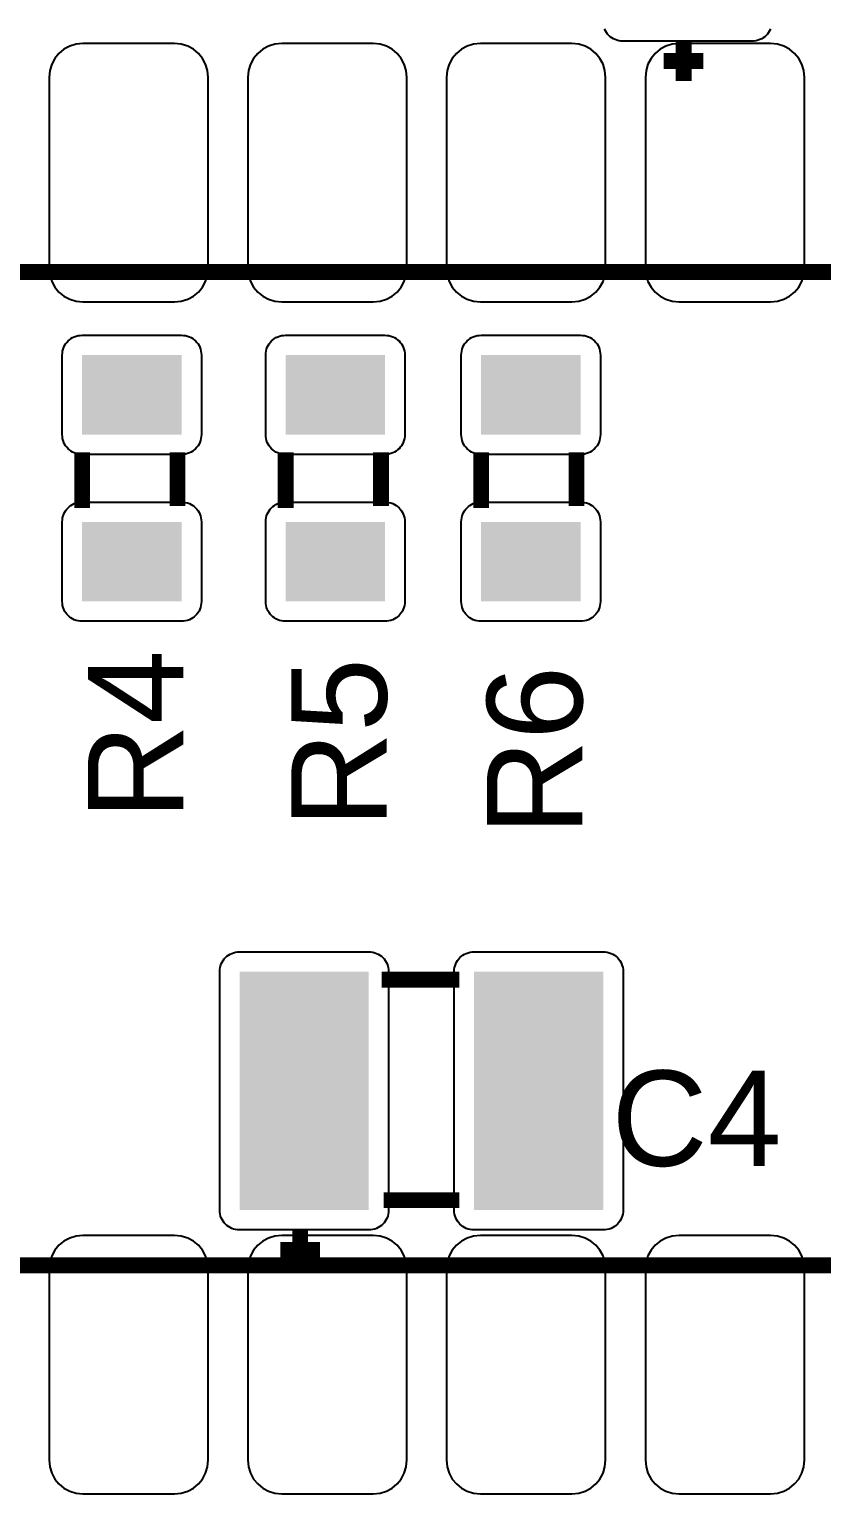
# Model space of a CAD drawing. Header units: inches. Extents: x 15 to 154, y 10 to 111.
# Drawn here: x 131.41 to 132.217, y 98.339 to 99.831 of the extents above; entities that cross this region are included whole.
import ezdxf

# ---------------------------------------------------------------- set-up
doc = ezdxf.new("R2010")
doc.units = ezdxf.units.IN
doc.header["$MEASUREMENT"] = 0
doc.layers.add('BLK_12AWG', color=7, linetype='Continuous')

# ---------------------------------------------------------------- blocks, each defined once
blk = doc.blocks.new('RPAD')
blk.add_trace([(-0.5, -0.5), (-0.5, 0.5), (0.5, -0.5), (0.5, 0.5)])
blk = doc.blocks.new('muflaCard')
blk.add_lwpolyline([(134.94095, 100.36318), (134.94053, 100.36231), (134.94004, 100.36148), (134.93947, 100.36071), (134.93883, 100.36001), (134.93812, 100.35937), (134.93736, 100.3588), (134.93653, 100.3583), (134.93565, 100.35789), (134.93473, 100.35756), (134.93376, 100.35732), (134.93276, 100.35717), (134.93172, 100.35712), (134.93172, 100.35712), (134.86672, 100.35712), (134.86568, 100.35717), (134.86467, 100.35732), (134.86371, 100.35756), (134.86278, 100.35789), (134.86191, 100.3583), (134.86108, 100.3588), (134.86032, 100.35937), (134.85961, 100.36001), (134.85897, 100.36071), (134.8584, 100.36148), (134.85791, 100.36231), (134.85749, 100.36318)])
at = {"const_width": 0.008}
for points in [[(134.89722, 100.35712), (134.89722, 100.33712)], [(134.89722, 100.35712), (134.89722, 100.33712)], [(134.89722, 100.35712), (134.89722, 100.33712)], [(134.90722, 100.34712), (134.88722, 100.34712)], [(134.90722, 100.34712), (134.88722, 100.34712)], [(134.90722, 100.34712), (134.88722, 100.34712)], [(133.86801, 100.2409), (135.86801, 100.2409)], [(133.86801, 100.2409), (135.86801, 100.2409)], [(133.86801, 100.2409), (135.86801, 100.2409)], [(134.59458, 100.15009), (134.59458, 100.12209)], [(134.59458, 100.15009), (134.59458, 100.12209)], [(134.59458, 100.15009), (134.59458, 100.12209)], [(134.64258, 100.15009), (134.64258, 100.12309)], [(134.64258, 100.15009), (134.64258, 100.12309)], [(134.64258, 100.15009), (134.64258, 100.12309)], [(134.69694, 100.15009), (134.69694, 100.12209)], [(134.69694, 100.15009), (134.69694, 100.12209)], [(134.69694, 100.15009), (134.69694, 100.12209)], [(134.74494, 100.15009), (134.74494, 100.12309)], [(134.74494, 100.15009), (134.74494, 100.12309)], [(134.74494, 100.15009), (134.74494, 100.12309)], [(134.79537, 100.15009), (134.79537, 100.12209)], [(134.79537, 100.15009), (134.79537, 100.12209)], [(134.79537, 100.15009), (134.79537, 100.12209)], [(134.84337, 100.15009), (134.84337, 100.12309)], [(134.84337, 100.15009), (134.84337, 100.12309)], [(134.84337, 100.15009), (134.84337, 100.12309)], [(134.78431, 99.88469), (134.74531, 99.88469)], [(134.78431, 99.88469), (134.74531, 99.88469)], [(134.78431, 99.88469), (134.74531, 99.88469)], [(134.78431, 99.77369), (134.74631, 99.77369)], [(134.78431, 99.77369), (134.74631, 99.77369)], [(134.78431, 99.77369), (134.74631, 99.77369)], [(134.70431, 99.75869), (134.70431, 99.73869)], [(134.70431, 99.75869), (134.70431, 99.73869)], [(134.70431, 99.75869), (134.70431, 99.73869)], [(134.71431, 99.74869), (134.69431, 99.74869)], [(134.71431, 99.74869), (134.69431, 99.74869)], [(134.71431, 99.74869), (134.69431, 99.74869)], [(133.86801, 99.7409), (135.86801, 99.7409)], [(133.86801, 99.7409), (135.86801, 99.7409)], [(133.86801, 99.7409), (135.86801, 99.7409)]]:
    blk.add_lwpolyline(points, dxfattribs=at)
for points in [[(134.59501, 100.2259), (134.64101, 100.2259), (134.64448, 100.22623), (134.6477, 100.22721), (134.65059, 100.22875), (134.65309, 100.23081), (134.65515, 100.23332), (134.6567, 100.23621), (134.65767, 100.23942), (134.65801, 100.2429), (134.65801, 100.3389), (134.65767, 100.34237), (134.6567, 100.34559), (134.65515, 100.34848), (134.65309, 100.35098), (134.65059, 100.35304), (134.6477, 100.35459), (134.64448, 100.35556), (134.64101, 100.3559), (134.59501, 100.3559), (134.59153, 100.35556), (134.58832, 100.35459), (134.58543, 100.35304), (134.58292, 100.35098), (134.58086, 100.34848), (134.57932, 100.34559), (134.57834, 100.34237), (134.57801, 100.3389), (134.57801, 100.2429), (134.57834, 100.23942), (134.57932, 100.23621), (134.58086, 100.23332), (134.58292, 100.23081), (134.58543, 100.22875), (134.58832, 100.22721), (134.59153, 100.22623), (134.59501, 100.2259)], [(134.69501, 100.2259), (134.74101, 100.2259), (134.74448, 100.22623), (134.7477, 100.22721), (134.75059, 100.22875), (134.75309, 100.23081), (134.75515, 100.23332), (134.7567, 100.23621), (134.75767, 100.23942), (134.75801, 100.2429), (134.75801, 100.3389), (134.75767, 100.34237), (134.7567, 100.34559), (134.75515, 100.34848), (134.75309, 100.35098), (134.75059, 100.35304), (134.7477, 100.35459), (134.74448, 100.35556), (134.74101, 100.3559), (134.69501, 100.3559), (134.69153, 100.35556), (134.68832, 100.35459), (134.68543, 100.35304), (134.68292, 100.35098), (134.68086, 100.34848), (134.67932, 100.34559), (134.67834, 100.34237), (134.67801, 100.3389), (134.67801, 100.2429), (134.67834, 100.23942), (134.67932, 100.23621), (134.68086, 100.23332), (134.68292, 100.23081), (134.68543, 100.22875), (134.68832, 100.22721), (134.69153, 100.22623), (134.69501, 100.2259)], [(134.79501, 100.2259), (134.84101, 100.2259), (134.84448, 100.22623), (134.8477, 100.22721), (134.85059, 100.22875), (134.85309, 100.23081), (134.85515, 100.23332), (134.8567, 100.23621), (134.85767, 100.23942), (134.85801, 100.2429), (134.85801, 100.3389), (134.85767, 100.34237), (134.8567, 100.34559), (134.85515, 100.34848), (134.85309, 100.35098), (134.85059, 100.35304), (134.8477, 100.35459), (134.84448, 100.35556), (134.84101, 100.3559), (134.79501, 100.3559), (134.79153, 100.35556), (134.78832, 100.35459), (134.78543, 100.35304), (134.78292, 100.35098), (134.78086, 100.34848), (134.77932, 100.34559), (134.77834, 100.34237), (134.77801, 100.3389), (134.77801, 100.2429), (134.77834, 100.23942), (134.77932, 100.23621), (134.78086, 100.23332), (134.78292, 100.23081), (134.78543, 100.22875), (134.78832, 100.22721), (134.79153, 100.22623), (134.79501, 100.2259)], [(134.89501, 100.2259), (134.94101, 100.2259), (134.94448, 100.22623), (134.9477, 100.22721), (134.95059, 100.22875), (134.95309, 100.23081), (134.95515, 100.23332), (134.9567, 100.23621), (134.95767, 100.23942), (134.95801, 100.2429), (134.95801, 100.3389), (134.95767, 100.34237), (134.9567, 100.34559), (134.95515, 100.34848), (134.95309, 100.35098), (134.95059, 100.35304), (134.9477, 100.35459), (134.94448, 100.35556), (134.94101, 100.3559), (134.89501, 100.3559), (134.89153, 100.35556), (134.88832, 100.35459), (134.88543, 100.35304), (134.88292, 100.35098), (134.88086, 100.34848), (134.87932, 100.34559), (134.87834, 100.34237), (134.87801, 100.3389), (134.87801, 100.2429), (134.87834, 100.23942), (134.87932, 100.23621), (134.88086, 100.23332), (134.88292, 100.23081), (134.88543, 100.22875), (134.88832, 100.22721), (134.89153, 100.22623), (134.89501, 100.2259)], [(134.65458, 100.19909), (134.65458, 100.15909), (134.65453, 100.15805), (134.65438, 100.15704), (134.65414, 100.15607), (134.65381, 100.15515), (134.6534, 100.15427), (134.6529, 100.15345), (134.65233, 100.15268), (134.65169, 100.15198), (134.65098, 100.15134), (134.65022, 100.15077), (134.64939, 100.15027), (134.64852, 100.14986), (134.64759, 100.14953), (134.64663, 100.14928), (134.64562, 100.14914), (134.64458, 100.14909), (134.59458, 100.14909), (134.59354, 100.14914), (134.59254, 100.14928), (134.59157, 100.14953), (134.59065, 100.14986), (134.58977, 100.15027), (134.58895, 100.15077), (134.58818, 100.15134), (134.58747, 100.15198), (134.58683, 100.15268), (134.58626, 100.15345), (134.58577, 100.15427), (134.58535, 100.15515), (134.58502, 100.15607), (134.58478, 100.15704), (134.58463, 100.15805), (134.58458, 100.15909), (134.58458, 100.19909), (134.58463, 100.20012), (134.58478, 100.20113), (134.58502, 100.2021), (134.58535, 100.20302), (134.58577, 100.2039), (134.58626, 100.20472), (134.58683, 100.20549), (134.58747, 100.20619), (134.58818, 100.20684), (134.58895, 100.2074), (134.58977, 100.2079), (134.59065, 100.20831), (134.59157, 100.20864), (134.59254, 100.20889), (134.59354, 100.20904), (134.59458, 100.20909), (134.64458, 100.20909), (134.64562, 100.20904), (134.64663, 100.20889), (134.64759, 100.20864), (134.64852, 100.20831), (134.64939, 100.2079), (134.65022, 100.2074), (134.65098, 100.20684), (134.65169, 100.20619), (134.65233, 100.20549), (134.6529, 100.20472), (134.6534, 100.2039), (134.65381, 100.20302), (134.65414, 100.2021), (134.65438, 100.20113), (134.65453, 100.20012), (134.65458, 100.19909)], [(134.75694, 100.19909), (134.75694, 100.15909), (134.75689, 100.15805), (134.75674, 100.15704), (134.7565, 100.15607), (134.75617, 100.15515), (134.75576, 100.15427), (134.75526, 100.15345), (134.75469, 100.15268), (134.75405, 100.15198), (134.75335, 100.15134), (134.75258, 100.15077), (134.75176, 100.15027), (134.75088, 100.14986), (134.74996, 100.14953), (134.74899, 100.14928), (134.74798, 100.14914), (134.74694, 100.14909), (134.69694, 100.14909), (134.6959, 100.14914), (134.6949, 100.14928), (134.69393, 100.14953), (134.69301, 100.14986), (134.69213, 100.15027), (134.69131, 100.15077), (134.69054, 100.15134), (134.68983, 100.15198), (134.68919, 100.15268), (134.68862, 100.15345), (134.68813, 100.15427), (134.68772, 100.15515), (134.68738, 100.15607), (134.68714, 100.15704), (134.68699, 100.15805), (134.68694, 100.15909), (134.68694, 100.19909), (134.68699, 100.20012), (134.68714, 100.20113), (134.68738, 100.2021), (134.68772, 100.20302), (134.68813, 100.2039), (134.68862, 100.20472), (134.68919, 100.20549), (134.68983, 100.20619), (134.69054, 100.20684), (134.69131, 100.2074), (134.69213, 100.2079), (134.69301, 100.20831), (134.69393, 100.20864), (134.6949, 100.20889), (134.6959, 100.20904), (134.69694, 100.20909), (134.74694, 100.20909), (134.74798, 100.20904), (134.74899, 100.20889), (134.74996, 100.20864), (134.75088, 100.20831), (134.75176, 100.2079), (134.75258, 100.2074), (134.75335, 100.20684), (134.75405, 100.20619), (134.75469, 100.20549), (134.75526, 100.20472), (134.75576, 100.2039), (134.75617, 100.20302), (134.7565, 100.2021), (134.75674, 100.20113), (134.75689, 100.20012), (134.75694, 100.19909)], [(134.85537, 100.19909), (134.85537, 100.15909), (134.85532, 100.15805), (134.85517, 100.15704), (134.85493, 100.15607), (134.8546, 100.15515), (134.85418, 100.15427), (134.85369, 100.15345), (134.85312, 100.15268), (134.85248, 100.15198), (134.85177, 100.15134), (134.851, 100.15077), (134.85018, 100.15027), (134.8493, 100.14986), (134.84838, 100.14953), (134.84741, 100.14928), (134.84641, 100.14914), (134.84537, 100.14909), (134.79537, 100.14909), (134.79433, 100.14914), (134.79332, 100.14928), (134.79236, 100.14953), (134.79143, 100.14986), (134.79056, 100.15027), (134.78973, 100.15077), (134.78897, 100.15134), (134.78826, 100.15198), (134.78762, 100.15268), (134.78705, 100.15345), (134.78656, 100.15427), (134.78614, 100.15515), (134.78581, 100.15607), (134.78557, 100.15704), (134.78542, 100.15805), (134.78537, 100.15909), (134.78537, 100.19909), (134.78542, 100.20012), (134.78557, 100.20113), (134.78581, 100.2021), (134.78614, 100.20302), (134.78656, 100.2039), (134.78705, 100.20472), (134.78762, 100.20549), (134.78826, 100.20619), (134.78897, 100.20684), (134.78973, 100.2074), (134.79056, 100.2079), (134.79143, 100.20831), (134.79236, 100.20864), (134.79332, 100.20889), (134.79433, 100.20904), (134.79537, 100.20909), (134.84537, 100.20909), (134.84641, 100.20904), (134.84741, 100.20889), (134.84838, 100.20864), (134.8493, 100.20831), (134.85018, 100.2079), (134.851, 100.2074), (134.85177, 100.20684), (134.85248, 100.20619), (134.85312, 100.20549), (134.85369, 100.20472), (134.85418, 100.2039), (134.8546, 100.20302), (134.85493, 100.2021), (134.85517, 100.20113), (134.85532, 100.20012), (134.85537, 100.19909)], [(134.65458, 100.11509), (134.65458, 100.07509), (134.65453, 100.07405), (134.65438, 100.07304), (134.65414, 100.07207), (134.65381, 100.07115), (134.6534, 100.07027), (134.6529, 100.06945), (134.65233, 100.06868), (134.65169, 100.06798), (134.65098, 100.06734), (134.65022, 100.06677), (134.64939, 100.06627), (134.64852, 100.06586), (134.64759, 100.06553), (134.64663, 100.06528), (134.64562, 100.06514), (134.64458, 100.06509), (134.59458, 100.06509), (134.59354, 100.06514), (134.59254, 100.06528), (134.59157, 100.06553), (134.59065, 100.06586), (134.58977, 100.06627), (134.58895, 100.06677), (134.58818, 100.06734), (134.58747, 100.06798), (134.58683, 100.06868), (134.58626, 100.06945), (134.58577, 100.07027), (134.58535, 100.07115), (134.58502, 100.07207), (134.58478, 100.07304), (134.58463, 100.07405), (134.58458, 100.07509), (134.58458, 100.11509), (134.58463, 100.11612), (134.58478, 100.11713), (134.58502, 100.1181), (134.58535, 100.11902), (134.58577, 100.1199), (134.58626, 100.12072), (134.58683, 100.12149), (134.58747, 100.12219), (134.58818, 100.12284), (134.58895, 100.1234), (134.58977, 100.1239), (134.59065, 100.12431), (134.59157, 100.12464), (134.59254, 100.12489), (134.59354, 100.12504), (134.59458, 100.12509), (134.64458, 100.12509), (134.64562, 100.12504), (134.64663, 100.12489), (134.64759, 100.12464), (134.64852, 100.12431), (134.64939, 100.1239), (134.65022, 100.1234), (134.65098, 100.12284), (134.65169, 100.12219), (134.65233, 100.12149), (134.6529, 100.12072), (134.6534, 100.1199), (134.65381, 100.11902), (134.65414, 100.1181), (134.65438, 100.11713), (134.65453, 100.11612), (134.65458, 100.11509)], [(134.75694, 100.11509), (134.75694, 100.07509), (134.75689, 100.07405), (134.75674, 100.07304), (134.7565, 100.07207), (134.75617, 100.07115), (134.75576, 100.07027), (134.75526, 100.06945), (134.75469, 100.06868), (134.75405, 100.06798), (134.75335, 100.06734), (134.75258, 100.06677), (134.75176, 100.06627), (134.75088, 100.06586), (134.74996, 100.06553), (134.74899, 100.06528), (134.74798, 100.06514), (134.74694, 100.06509), (134.69694, 100.06509), (134.6959, 100.06514), (134.6949, 100.06528), (134.69393, 100.06553), (134.69301, 100.06586), (134.69213, 100.06627), (134.69131, 100.06677), (134.69054, 100.06734), (134.68983, 100.06798), (134.68919, 100.06868), (134.68862, 100.06945), (134.68813, 100.07027), (134.68772, 100.07115), (134.68738, 100.07207), (134.68714, 100.07304), (134.68699, 100.07405), (134.68694, 100.07509), (134.68694, 100.11509), (134.68699, 100.11612), (134.68714, 100.11713), (134.68738, 100.1181), (134.68772, 100.11902), (134.68813, 100.1199), (134.68862, 100.12072), (134.68919, 100.12149), (134.68983, 100.12219), (134.69054, 100.12284), (134.69131, 100.1234), (134.69213, 100.1239), (134.69301, 100.12431), (134.69393, 100.12464), (134.6949, 100.12489), (134.6959, 100.12504), (134.69694, 100.12509), (134.74694, 100.12509), (134.74798, 100.12504), (134.74899, 100.12489), (134.74996, 100.12464), (134.75088, 100.12431), (134.75176, 100.1239), (134.75258, 100.1234), (134.75335, 100.12284), (134.75405, 100.12219), (134.75469, 100.12149), (134.75526, 100.12072), (134.75576, 100.1199), (134.75617, 100.11902), (134.7565, 100.1181), (134.75674, 100.11713), (134.75689, 100.11612), (134.75694, 100.11509)], [(134.85537, 100.11509), (134.85537, 100.07509), (134.85532, 100.07405), (134.85517, 100.07304), (134.85493, 100.07207), (134.8546, 100.07115), (134.85418, 100.07027), (134.85369, 100.06945), (134.85312, 100.06868), (134.85248, 100.06798), (134.85177, 100.06734), (134.851, 100.06677), (134.85018, 100.06627), (134.8493, 100.06586), (134.84838, 100.06553), (134.84741, 100.06528), (134.84641, 100.06514), (134.84537, 100.06509), (134.79537, 100.06509), (134.79433, 100.06514), (134.79332, 100.06528), (134.79236, 100.06553), (134.79143, 100.06586), (134.79056, 100.06627), (134.78973, 100.06677), (134.78897, 100.06734), (134.78826, 100.06798), (134.78762, 100.06868), (134.78705, 100.06945), (134.78656, 100.07027), (134.78614, 100.07115), (134.78581, 100.07207), (134.78557, 100.07304), (134.78542, 100.07405), (134.78537, 100.07509), (134.78537, 100.11509), (134.78542, 100.11612), (134.78557, 100.11713), (134.78581, 100.1181), (134.78614, 100.11902), (134.78656, 100.1199), (134.78705, 100.12072), (134.78762, 100.12149), (134.78826, 100.12219), (134.78897, 100.12284), (134.78973, 100.1234), (134.79056, 100.1239), (134.79143, 100.12431), (134.79236, 100.12464), (134.79332, 100.12489), (134.79433, 100.12504), (134.79537, 100.12509), (134.84537, 100.12509), (134.84641, 100.12504), (134.84741, 100.12489), (134.84838, 100.12464), (134.8493, 100.12431), (134.85018, 100.1239), (134.851, 100.1234), (134.85177, 100.12284), (134.85248, 100.12219), (134.85312, 100.12149), (134.85369, 100.12072), (134.85418, 100.1199), (134.8546, 100.11902), (134.85493, 100.1181), (134.85517, 100.11713), (134.85532, 100.11612), (134.85537, 100.11509)], [(134.73881, 99.75869), (134.67381, 99.75869), (134.67277, 99.75874), (134.67176, 99.75889), (134.67079, 99.75913), (134.66987, 99.75946), (134.66899, 99.75988), (134.66817, 99.76037), (134.6674, 99.76094), (134.6667, 99.76158), (134.66606, 99.76229), (134.66549, 99.76306), (134.66499, 99.76388), (134.66458, 99.76476), (134.66425, 99.76568), (134.664, 99.76665), (134.66386, 99.76765), (134.66381, 99.76869), (134.66381, 99.88869), (134.66386, 99.88973), (134.664, 99.89074), (134.66425, 99.8917), (134.66458, 99.89263), (134.66499, 99.8935), (134.66549, 99.89433), (134.66606, 99.89509), (134.6667, 99.8958), (134.6674, 99.89644), (134.66817, 99.89701), (134.66899, 99.89751), (134.66987, 99.89792), (134.67079, 99.89825), (134.67176, 99.89849), (134.67277, 99.89864), (134.67381, 99.89869), (134.73881, 99.89869), (134.73985, 99.89864), (134.74085, 99.89849), (134.74182, 99.89825), (134.74274, 99.89792), (134.74362, 99.89751), (134.74444, 99.89701), (134.74521, 99.89644), (134.74592, 99.8958), (134.74656, 99.89509), (134.74712, 99.89433), (134.74762, 99.8935), (134.74803, 99.89263), (134.74836, 99.8917), (134.74861, 99.89074), (134.74876, 99.88973), (134.74881, 99.88869), (134.74881, 99.76869), (134.74876, 99.76765), (134.74861, 99.76665), (134.74836, 99.76568), (134.74803, 99.76476), (134.74762, 99.76388), (134.74712, 99.76306), (134.74656, 99.76229), (134.74592, 99.76158), (134.74521, 99.76094), (134.74444, 99.76037), (134.74362, 99.75988), (134.74274, 99.75946), (134.74182, 99.75913), (134.74085, 99.75889), (134.73985, 99.75874), (134.73881, 99.75869)], [(134.85681, 99.75869), (134.79181, 99.75869), (134.79077, 99.75874), (134.78976, 99.75889), (134.78879, 99.75913), (134.78787, 99.75946), (134.78699, 99.75988), (134.78617, 99.76037), (134.7854, 99.76094), (134.7847, 99.76158), (134.78406, 99.76229), (134.78349, 99.76306), (134.78299, 99.76388), (134.78258, 99.76476), (134.78225, 99.76568), (134.782, 99.76665), (134.78186, 99.76765), (134.78181, 99.76869), (134.78181, 99.88869), (134.78186, 99.88973), (134.782, 99.89074), (134.78225, 99.8917), (134.78258, 99.89263), (134.78299, 99.8935), (134.78349, 99.89433), (134.78406, 99.89509), (134.7847, 99.8958), (134.7854, 99.89644), (134.78617, 99.89701), (134.78699, 99.89751), (134.78787, 99.89792), (134.78879, 99.89825), (134.78976, 99.89849), (134.79077, 99.89864), (134.79181, 99.89869), (134.85681, 99.89869), (134.85785, 99.89864), (134.85885, 99.89849), (134.85982, 99.89825), (134.86074, 99.89792), (134.86162, 99.89751), (134.86244, 99.89701), (134.86321, 99.89644), (134.86392, 99.8958), (134.86456, 99.89509), (134.86512, 99.89433), (134.86562, 99.8935), (134.86603, 99.89263), (134.86636, 99.8917), (134.86661, 99.89074), (134.86676, 99.88973), (134.86681, 99.88869), (134.86681, 99.76869), (134.86676, 99.76765), (134.86661, 99.76665), (134.86636, 99.76568), (134.86603, 99.76476), (134.86562, 99.76388), (134.86512, 99.76306), (134.86456, 99.76229), (134.86392, 99.76158), (134.86321, 99.76094), (134.86244, 99.76037), (134.86162, 99.75988), (134.86074, 99.75946), (134.85982, 99.75913), (134.85885, 99.75889), (134.85785, 99.75874), (134.85681, 99.75869)], [(134.64101, 99.7559), (134.59501, 99.7559), (134.59153, 99.75556), (134.58832, 99.75459), (134.58543, 99.75304), (134.58292, 99.75098), (134.58086, 99.74848), (134.57932, 99.74559), (134.57834, 99.74237), (134.57801, 99.7389), (134.57801, 99.6429), (134.57834, 99.63942), (134.57932, 99.63621), (134.58086, 99.63332), (134.58292, 99.63081), (134.58543, 99.62875), (134.58832, 99.62721), (134.59153, 99.62623), (134.59501, 99.6259), (134.64101, 99.6259), (134.64448, 99.62623), (134.6477, 99.62721), (134.65059, 99.62875), (134.65309, 99.63081), (134.65515, 99.63332), (134.6567, 99.63621), (134.65767, 99.63942), (134.65801, 99.6429), (134.65801, 99.7389), (134.65767, 99.74237), (134.6567, 99.74559), (134.65515, 99.74848), (134.65309, 99.75098), (134.65059, 99.75304), (134.6477, 99.75459), (134.64448, 99.75556), (134.64101, 99.7559)], [(134.74101, 99.7559), (134.69501, 99.7559), (134.69153, 99.75556), (134.68832, 99.75459), (134.68543, 99.75304), (134.68292, 99.75098), (134.68086, 99.74848), (134.67932, 99.74559), (134.67834, 99.74237), (134.67801, 99.7389), (134.67801, 99.6429), (134.67834, 99.63942), (134.67932, 99.63621), (134.68086, 99.63332), (134.68292, 99.63081), (134.68543, 99.62875), (134.68832, 99.62721), (134.69153, 99.62623), (134.69501, 99.6259), (134.74101, 99.6259), (134.74448, 99.62623), (134.7477, 99.62721), (134.75059, 99.62875), (134.75309, 99.63081), (134.75515, 99.63332), (134.7567, 99.63621), (134.75767, 99.63942), (134.75801, 99.6429), (134.75801, 99.7389), (134.75767, 99.74237), (134.7567, 99.74559), (134.75515, 99.74848), (134.75309, 99.75098), (134.75059, 99.75304), (134.7477, 99.75459), (134.74448, 99.75556), (134.74101, 99.7559)], [(134.84101, 99.7559), (134.79501, 99.7559), (134.79153, 99.75556), (134.78832, 99.75459), (134.78543, 99.75304), (134.78292, 99.75098), (134.78086, 99.74848), (134.77932, 99.74559), (134.77834, 99.74237), (134.77801, 99.7389), (134.77801, 99.6429), (134.77834, 99.63942), (134.77932, 99.63621), (134.78086, 99.63332), (134.78292, 99.63081), (134.78543, 99.62875), (134.78832, 99.62721), (134.79153, 99.62623), (134.79501, 99.6259), (134.84101, 99.6259), (134.84448, 99.62623), (134.8477, 99.62721), (134.85059, 99.62875), (134.85309, 99.63081), (134.85515, 99.63332), (134.8567, 99.63621), (134.85767, 99.63942), (134.85801, 99.6429), (134.85801, 99.7389), (134.85767, 99.74237), (134.8567, 99.74559), (134.85515, 99.74848), (134.85309, 99.75098), (134.85059, 99.75304), (134.8477, 99.75459), (134.84448, 99.75556), (134.84101, 99.7559)], [(134.94101, 99.7559), (134.89501, 99.7559), (134.89153, 99.75556), (134.88832, 99.75459), (134.88543, 99.75304), (134.88292, 99.75098), (134.88086, 99.74848), (134.87932, 99.74559), (134.87834, 99.74237), (134.87801, 99.7389), (134.87801, 99.6429), (134.87834, 99.63942), (134.87932, 99.63621), (134.88086, 99.63332), (134.88292, 99.63081), (134.88543, 99.62875), (134.88832, 99.62721), (134.89153, 99.62623), (134.89501, 99.6259), (134.94101, 99.6259), (134.94448, 99.62623), (134.9477, 99.62721), (134.95059, 99.62875), (134.95309, 99.63081), (134.95515, 99.63332), (134.9567, 99.63621), (134.95767, 99.63942), (134.95801, 99.6429), (134.95801, 99.7389), (134.95767, 99.74237), (134.9567, 99.74559), (134.95515, 99.74848), (134.95309, 99.75098), (134.95059, 99.75304), (134.9477, 99.75459), (134.94448, 99.75556), (134.94101, 99.7559)]]:
    blk.add_lwpolyline(points, close=True)
for p, xscale, yscale, rotation in [((134.61958, 100.17909), 0.04, 0.05, 270), ((134.72194, 100.17909), 0.04, 0.05, 270), ((134.82037, 100.17909), 0.04, 0.05, 270), ((134.61958, 100.09509), 0.04, 0.05, 270), ((134.72194, 100.09509), 0.04, 0.05, 270), ((134.82037, 100.09509), 0.04, 0.05, 270), ((134.70631, 99.82869), 0.065, 0.12, 180), ((134.82431, 99.82869), 0.065, 0.12, 180)]:
    blk.add_blockref('RPAD', p, dxfattribs=dict(xscale=xscale, yscale=yscale, rotation=rotation))
at = {"width": 1.041667}
for s, p in [('R4', (134.64546, 99.96504)), ('R4', (134.64546, 99.96504)), ('R4', (134.64546, 99.96504)), ('R5', (134.74783, 99.9611)), ('R5', (134.74783, 99.9611)), ('R5', (134.74783, 99.9611)), ('R6', (134.84625, 99.95716)), ('R6', (134.84625, 99.95716)), ('R6', (134.84625, 99.95716))]:
    blk.add_text(s, height=0.048, rotation=90, dxfattribs=at).set_placement(p)
blk.add_text('C4', height=0.048, dxfattribs=at).set_placement((134.86098, 99.79093))
blk.add_text('C4', height=0.048, dxfattribs=at).set_placement((134.86098, 99.79093))
blk.add_text('C4', height=0.048, dxfattribs=at).set_placement((134.86098, 99.79093))

msp = doc.modelspace()

# ---------------------------------------------------------------- block references
at = {"layer": 'BLK_12AWG', "xscale": 2.025, "yscale": 2.025, "zscale": 2.025}
msp.add_blockref('muflaCard', (-141.0906, -103.4038), dxfattribs=at)

doc.saveas('drawing.dxf')
